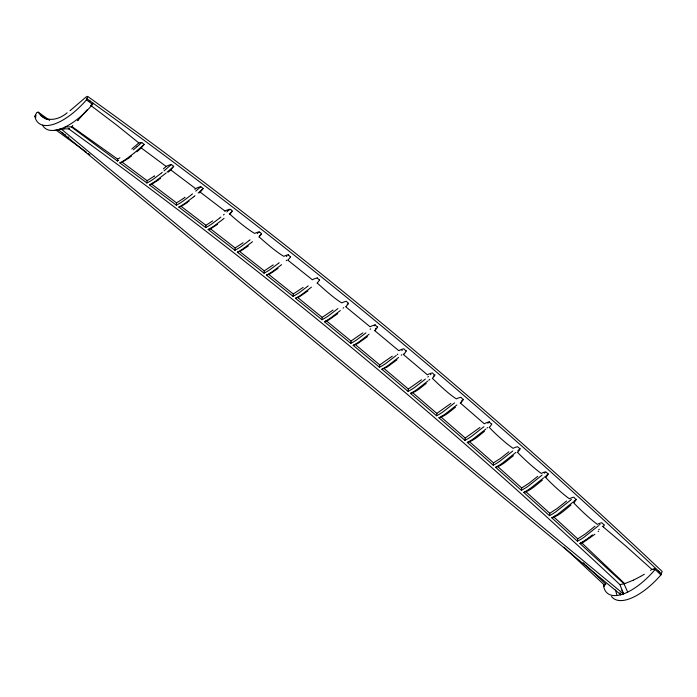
<?xml version="1.0" encoding="UTF-8"?>
<svg xmlns="http://www.w3.org/2000/svg" width="697" height="697" viewBox="0 0 697 697"><rect width="100%" height="100%" fill="white"/><g stroke="black" fill="none" stroke-linecap="round" stroke-linejoin="round"><path stroke-width="1.05" d="M161.051 173.326L153.418 179.085A49.112 21.198 -50.4 0 1 149.838 181.403L148.47 182.178A38.823 16.745 -50.4 0 1 146.928 182.997L147.102 180.689L153.932 176.332M190.49 195.508L182.858 201.267A49.13 21.198 -50.4 0 1 179.277 203.585L177.909 204.36A38.84 16.745 -50.4 0 1 176.367 205.179L176.55 202.871L183.102 198.706M219.625 218.1L212.193 223.693A49.139 21.18 -50.4 0 1 208.612 225.976L207.244 226.786A38.849 16.772 -50.4 0 1 205.693 227.614L205.894 225.288L212.724 220.923M248.846 240.77L241.415 246.355A49.147 21.18 -50.4 0 1 237.843 248.646L236.475 249.448A38.858 16.772 -50.4 0 1 234.924 250.284L235.133 247.949L243.096 242.765M277.972 263.684L270.541 269.269A49.147 21.189 -50.4 0 1 266.968 271.56L265.592 272.361A38.866 16.772 -50.4 0 1 264.05 273.189L264.259 270.854L273.268 264.895M280.394 265.601L272.963 271.185A49.156 21.189 -50.4 0 1 269.39 273.485L268.014 274.278A38.866 16.772 -50.4 0 1 266.472 275.106L293.062 296.338L293.289 294.003L303.143 287.399M309.398 288.776L301.967 294.361A49.156 21.198 -50.4 0 1 298.394 296.661L297.027 297.453A38.866 16.772 -50.4 0 1 295.476 298.281L321.979 319.731L322.214 317.396L333.009 310.052M340.31 310.548L330.875 317.78A49.156 21.206 -50.4 0 1 327.294 320.089L325.926 320.873A38.866 16.772 -50.4 0 1 324.384 321.692L350.783 343.368L351.027 341.033L362.867 332.861M369.105 334.212L359.669 341.443A49.156 21.198 -50.4 0 1 356.089 343.743L354.721 344.536A38.866 16.763 -50.4 0 1 353.179 345.355L379.482 367.258L379.734 364.914L392.245 356.211M398.606 357.448L388.36 365.341A49.156 21.198 -50.4 0 1 384.788 367.641L383.411 368.434A38.866 16.754 -50.4 0 1 381.869 369.253L408.076 391.383L408.337 389.031L421.511 379.795M413.365 391.792L411.997 392.585A38.866 16.754 -50.4 0 1 410.455 393.396L436.566 415.752L436.836 413.399L450.863 403.458M117.375 161.007L117.601 159.108L71.756 126.453L71.286 126.863L117.375 161.007L117.976 160.693M441.846 416.179L440.478 416.972A38.866 16.754 -50.4 0 1 438.936 417.782L464.943 440.356L465.23 438.004L479.919 427.514M473.794 438.518A49.147 21.206 -50.4 0 1 470.222 440.826L468.854 441.602A38.858 16.745 -50.4 0 1 467.312 442.412L493.223 465.213L493.52 462.852L500.446 458.426L508.871 451.804M513.428 455.681C507.799 459.907 502.537 465.544 495.576 467.295L521.391 490.313L521.696 487.952L528.91 483.317L537.709 476.339M530.234 488.492A49.13 21.18 -50.4 0 1 526.653 490.801L525.285 491.594A38.84 16.745 -50.4 0 1 523.735 492.422L549.463 515.658L549.776 513.288L557.269 508.444L566.548 501.03M554.707 516.163L553.34 516.956A38.823 16.745 -50.4 0 1 551.789 517.784L577.421 541.238L577.743 538.868L585.419 533.885L594.994 526.2M604.116 525.155L603.471 526.845M36.017 117.105L34.85 116.268A51.169 22.069 -50.4 0 0 86.428 99.915L87.665 96.413C289.813 241.267 481.479 400.601 662.15 571.444L660.913 574.947A51.169 22.069 -50.4 0 1 611.478 596.405M563.821 547.136L604.064 584.705L603.567 585.846L604.282 586.525M86.925 98.765C286.92 242.077 476.661 399.555 655.633 568.351L655.136 569.493A50.262 21.677 -50.4 0 1 623.606 593.853L620.609 594.802A50.262 21.677 -50.4 0 1 603.567 585.846L605.763 584.138L604.569 584.487M34.85 116.268L36.741 112.565L38.187 112.104L49.653 120.398M93.128 103.226L92.631 104.367A50.262 21.677 -50.4 0 1 61.101 128.727L58.104 129.677A50.262 21.677 -50.4 0 1 42.526 125.199M86.759 110.213L87.125 109.777M86.541 110.483L78.099 120.154M573.631 502.703C579.111 508.723 589.932 518.934 597.32 524.344A18.34 17.059 77.5 0 1 601.816 522.759L604.177 524.928M545.577 477.332C551.257 483.552 561.965 493.432 569.353 498.764A18.401 17.129 76.7 0 1 573.858 497.179L575.931 499.522M489.163 427.296C494.626 433.185 505.795 443.388 513.097 448.337A18.514 17.268 75 0 1 517.618 446.742L519.971 448.816L517.915 450.645M517.383 452.231C523.273 458.286 533.806 468.157 541.273 473.429A18.453 17.198 75.8 0 1 545.786 471.834L548.13 473.934L547.363 474.622M460.761 402.674L460.273 403.171M432.306 378.253C437.812 383.655 449.26 394.58 456.413 398.884A18.627 17.408 73.2 0 1 460.952 397.281L463.069 399.547M78.073 120.18L77.602 120.686M375.03 330.178L374.577 330.639M403.72 354.093L403.363 354.477L427.4 374.812L427.923 374.524A18.688 17.477 72.3 0 1 432.462 372.912L434.588 375.16M346.226 306.506L345.869 306.88L370.09 326.815L370.612 326.527A18.802 17.617 66.7 0 1 375.178 324.924M317.301 283.104C322.816 288.088 334.455 298.76 341.791 302.89A18.863 17.678 65.7 0 1 346.374 301.287L348.509 303.448M259.179 236.971C265.139 242.242 276.212 252.035 283.853 256.348A18.985 17.817 63.7 0 1 288.445 254.736M288.314 259.885L287.957 260.26L312.361 279.793L312.875 279.497A18.924 17.747 64.7 0 1 317.457 277.894M229.958 214.267C235.647 219.416 247.095 229.13 254.719 233.443A19.046 17.887 62.7 0 1 259.328 231.822M171.209 169.589L168.36 172.098M200.658 191.78L199.481 192.869M141.665 147.616L136.83 151.798M460.403 403.058L484.293 423.785L484.807 423.488A18.566 17.338 74.1 0 1 489.338 421.885L491.437 424.177M374.646 330.578L398.797 350.696L399.32 350.399A18.749 17.547 71.4 0 1 403.868 348.788L406.002 351.009M141.308 147.991L166.174 166.47L166.696 166.174A19.228 18.087 59.5 0 1 171.331 164.544L173.78 166.348L167.123 172.176M72.793 125.512L72.279 125.983M134.373 152.887L144.244 144.392L141.735 142.536L139.783 144.279M171.323 164.509L164.065 170.843M288.183 254.936L290.605 256.853M317.196 278.094L319.609 280.028M377.312 327.111L375.169 324.898L374.141 325.821M489.338 421.885L487.795 423.262M347.995 303.909L347.228 304.598M434.074 375.613L433.299 376.302M545.019 472.522L544.244 473.202M546.849 475.075L546.073 475.763M574.903 500.437L573.736 501.474M602.8 526.157L602.313 526.592M257.263 233.626C258.962 230.184 263.693 233.887 259.693 235.525M286.38 256.54L286.894 256.087M375.509 328.714L376.023 328.252M401.812 350.617L402.326 350.155M430.406 374.733L430.92 374.28M461.266 401.15L461.78 400.688M600.021 524.353L599.359 524.937M139.644 144.401L137.004 146.71M571.401 499.348L570.599 500.054M92.352 103.888L92.84 103.47M226.839 212.01C230.045 207.192 235.133 210.572 229.278 213.892M545.281 476.469L544.479 477.166M572.934 502.18L558.288 513.863A49.112 21.171 -50.4 0 1 554.707 516.155M598.566 525.634L583.912 537.326A49.104 21.163 -50.4 0 1 580.34 539.617L578.963 540.419A38.814 16.737 -50.4 0 1 577.421 541.247M166.174 166.47L163.412 168.848M200.762 186.735A19.168 18.017 60.6 0 0 196.136 188.338L194.829 189.331M224.896 211.121L225.488 210.773A19.107 17.948 61.6 0 1 230.097 209.161M542.135 475.066L527.89 486.401A49.13 21.18 -50.4 0 1 524.31 488.693L522.942 489.494A38.84 16.745 -50.4 0 1 521.391 490.313M570.207 500.402L555.953 511.737A49.121 21.171 -50.4 0 1 552.381 514.038L551.005 514.839A38.823 16.745 -50.4 0 1 549.463 515.658M286.807 260.208L286.206 260.73M428.411 376.485L427.81 377.007M487.647 427.531L487.046 428.045M515.919 452.397L502.067 463.383A49.139 21.206 -50.4 0 1 498.486 465.709L497.118 466.476A38.849 16.737 -50.4 0 1 495.576 467.286M370.717 328.827L370.116 329.35M401.803 354.712L401.202 355.235M543.677 477.863L530.225 488.501M136.9 146.797L133.371 149.794M195.709 191.144L200.753 186.691L203.202 188.556L198.157 193.008M512.765 451.011L499.714 461.301A49.139 21.206 -50.4 0 1 496.133 463.627L494.765 464.394A38.849 16.737 -50.4 0 1 493.223 465.204M599.289 529.25L598.74 529.72M343.717 307.665L343.116 308.187M429.788 379.377L428.794 380.231M483.884 426.677L471.433 436.444A49.147 21.206 -50.4 0 1 467.861 438.77L466.493 439.537A38.858 16.745 -50.4 0 1 464.951 440.356M224.234 214.258L223.441 214.946M485.844 429.082L473.794 438.509M397.821 354.085L397.22 354.599M570.982 505.064C564.936 509.681 559.282 515.815 551.797 517.775M454.505 402.918L443.057 411.831A49.156 21.206 -50.4 0 1 439.476 414.149L438.108 414.924A38.866 16.754 -50.4 0 1 436.566 415.743M456.875 404.966L445.427 413.879A49.147 21.206 -50.4 0 1 441.846 416.196M598.61 531.192L598.131 531.602M542.353 480.172C536.49 484.615 531.001 490.54 523.735 492.413M425.414 379.063L414.567 387.471A49.156 21.206 -50.4 0 1 410.986 389.78L409.618 390.564A38.866 16.754 -50.4 0 1 408.076 391.374M427.792 381.085L416.945 389.492A49.156 21.206 -50.4 0 1 413.365 391.801M166.121 173.022L155.875 180.924A49.121 21.198 -50.4 0 1 152.294 183.241M396.218 355.444L385.972 363.346A49.156 21.198 -50.4 0 1 382.4 365.637L381.024 366.43A38.866 16.754 -50.4 0 1 379.482 367.258M192.503 193.862L191.893 194.358M194.951 195.726L194.341 196.223M484.493 431.356C479.083 435.398 473.995 440.748 467.304 442.421M224.068 218.335L222.465 219.651M311.411 287.129L309.808 288.453M337.906 308.588L328.47 315.819A49.156 21.206 -50.4 0 1 324.889 318.128L323.521 318.912A38.866 16.772 -50.4 0 1 321.979 319.731M131.811 149.001L138.86 142.946L117.018 125.355L90.741 105.421M455.455 407.257C450.253 411.125 445.357 416.214 438.936 417.791M162.253 172.342L161.451 173.004M191.492 194.69L190.891 195.186M193.94 196.554L193.339 197.042M220.827 217.115L220.025 217.778M250.057 239.785L249.256 240.448M252.488 241.685L251.687 242.347M279.175 262.699L278.373 263.353M281.597 264.616L280.795 265.278M308.196 285.857L307.394 286.511M365.908 332.887L357.273 339.456A49.156 21.198 -50.4 0 1 353.693 341.765L352.325 342.549A38.866 16.763 -50.4 0 1 350.783 343.368M426.215 383.481C421.241 387.123 416.571 391.949 410.455 393.404M133.972 153.209L126.34 158.968A49.104 21.189 -50.4 0 1 122.759 161.286L121.391 162.061A38.814 16.737 -50.4 0 1 119.84 162.88L146.928 182.997M192.938 197.373L185.306 203.123A49.13 21.198 -50.4 0 1 181.725 205.441L180.357 206.216A38.84 16.754 -50.4 0 1 178.815 207.035L205.702 227.605M594.916 534.259L582.204 543.172M222.064 219.982L214.632 225.567A49.139 21.18 -50.4 0 1 211.052 227.858L209.684 228.66A38.849 16.772 -50.4 0 1 208.133 229.496L234.924 250.275M251.277 242.669L243.845 248.254M306.985 286.833L299.553 292.426A49.156 21.198 -50.4 0 1 295.981 294.718L294.613 295.519M396.968 359.861L386.913 367.171L381.869 369.253M367.424 336.625L357.849 343.482L353.179 345.355M592.494 534.887L591.849 535.401M337.766 313.633L328.688 320.036L324.384 321.692M591.596 535.592L591.091 535.984M70.632 110.204L86.219 96.874L87.665 96.413M307.917 290.937L299.414 296.817L295.476 298.272M590.908 536.124L590.394 536.524M69.404 128.405L68.759 128.893C262.342 268.371 446.228 421.18 619.973 584.67L624.617 583.598L582.126 543.216L579.834 543.407L623.989 583.79L627.692 592.101M70.467 110.326L69.988 110.692M131.62 155.962L130.391 156.886M590.333 536.568L589.444 537.239M278.059 268.397L270.044 273.843L266.472 275.106M160.493 178.441L159.735 178.998M185.08 197.26L184.513 197.678M248.28 245.954L240.561 251.112L237.355 252.175L264.05 273.18M588.965 537.596L588.468 537.953M188.983 201.355L188.512 201.694M129.729 157.374L129.259 157.714M154.595 175.853L154.124 176.193M184.043 198.026L183.294 198.575M588.285 538.093L587.737 538.485M158.986 179.556L158.419 179.957M217.551 224.364L210.616 228.808L208.142 229.487M129.067 157.853L128.596 158.184M587.632 538.563L586.142 539.609M67.147 112.783C57.346 121.226 44.19 122.045 38.265 112.2M187.476 202.444L181.203 206.399L178.815 207.044M128.405 158.324L122.228 162.218L119.84 162.88M157.949 180.288L151.859 184.139L149.385 184.836L176.367 205.179M586.046 539.67L583.014 541.63M651.068 570.068L650.554 570.399M119.928 157.757L119.405 158.08M582.736 541.796L582.256 542.083M152.294 183.224L150.927 184.017A38.823 16.745 -50.4 0 1 149.385 184.836M644.359 574.223L640.639 576.384M118.751 158.463L117.68 159.073M582.091 542.179L581.019 542.78M640.63 576.384L633.538 580.087M118.621 160.345L118.011 160.676M493.52 462.852L469.717 441.924M580.958 542.815L579.974 543.338M151.772 184.182L176.55 202.871M264.259 270.854L239.751 251.556M322.214 317.396L297.872 297.689M90.967 105.264L92.631 104.367L86.428 99.915M633.46 580.122L625.479 583.337M60.77 128.867L59.82 129.206M620.922 594.646L623.231 593.914M59.75 129.224L58.313 129.633L620.757 594.707L619.947 592.868L620.609 594.802M625.409 583.354L624.704 583.572M655.18 568.464L652.043 569.466L655.136 569.493L660.913 574.947M58.487 129.59L59.611 129.686M139.095 142.894L141.735 142.536M54.479 130.374L59.271 129.982M65.187 126.976L71.364 126.837M68.585 128.893L60.961 128.788L623.414 593.87L620.051 584.879M58.104 129.677L59.506 129.712M61.101 128.727L64.159 128.849M47.065 119.535L46.411 119.161L46.882 119.544M62.26 132.709L63.758 133.78M90.026 100.995L89.251 100.438M65.013 134.678L65.649 135.131M68.167 136.934L68.794 137.387M35.347 115.118L36.122 115.676M41.158 115.754L45.566 118.943M56.23 130.217L86.419 152.225M122.228 162.218L147.102 180.689M88.144 153.488L89.861 154.76M170.843 169.963L195.622 188.643M200.274 192.18L224.965 211.069M181.203 206.399L205.894 225.288M210.529 228.86L235.133 247.949M268.868 274.505L293.289 294.003M603.375 527.045L626.098 546.3L651.948 569.466M326.78 321.125L351.027 341.033M355.575 344.797L379.734 364.914M384.274 368.713L408.337 389.031M412.859 392.873L436.836 413.399M441.34 417.276L465.23 438.004M497.989 466.816L521.696 487.952M526.148 491.943L549.776 513.288M554.211 517.322L577.743 538.868M655.633 568.343L661.409 573.797M659.24 571.749L658.526 571.07M604.064 584.696L604.787 585.375M583.284 562.732L584.417 563.812M605.745 584.121L587.24 566.495M585.55 564.884L586.674 565.955M622.003 590.115L623.606 593.853M615.538 589.95L616.984 595.491M377.748 326.849A18.802 8.721 -29.8 0 1 375.256 330.195M348.526 303.265A18.749 8.32 -30.9 0 1 346 306.497M406.447 350.757A18.863 8.852 -29.7 0 1 403.946 354.111M319.627 279.845A18.688 8.198 -31.1 0 1 317.1 283.069M435.033 374.899A18.924 8.974 -29.5 0 1 432.541 378.271M294.604 295.519A38.866 16.772 -50.4 0 1 293.062 296.338M290.623 256.67A18.627 8.076 -31.2 0 1 288.088 259.876M463.505 399.285A18.985 9.105 -29.4 0 1 461.022 402.674M237.355 252.183A38.858 16.772 -50.4 0 0 238.897 251.356L240.273 250.563A49.147 21.18 -50.4 0 0 243.845 248.237M261.506 233.739A18.566 7.955 -31.3 0 1 258.979 236.936M491.882 423.915A19.046 9.235 -29.2 0 1 489.399 427.313M232.293 211.052A18.514 7.841 -31.5 0 1 229.757 214.232M520.154 448.79A19.107 9.357 -29 0 1 517.662 452.205M202.966 188.599A18.453 7.719 -31.6 0 1 200.431 191.78M548.321 473.908A19.168 9.488 -28.9 0 1 545.829 477.332M173.536 166.4A18.401 7.606 -31.8 0 1 171 169.563M576.375 499.27A19.228 9.619 -28.7 0 1 573.892 502.703M144 144.436A18.34 7.484 -31.9 0 1 141.465 147.59"/></g></svg>
